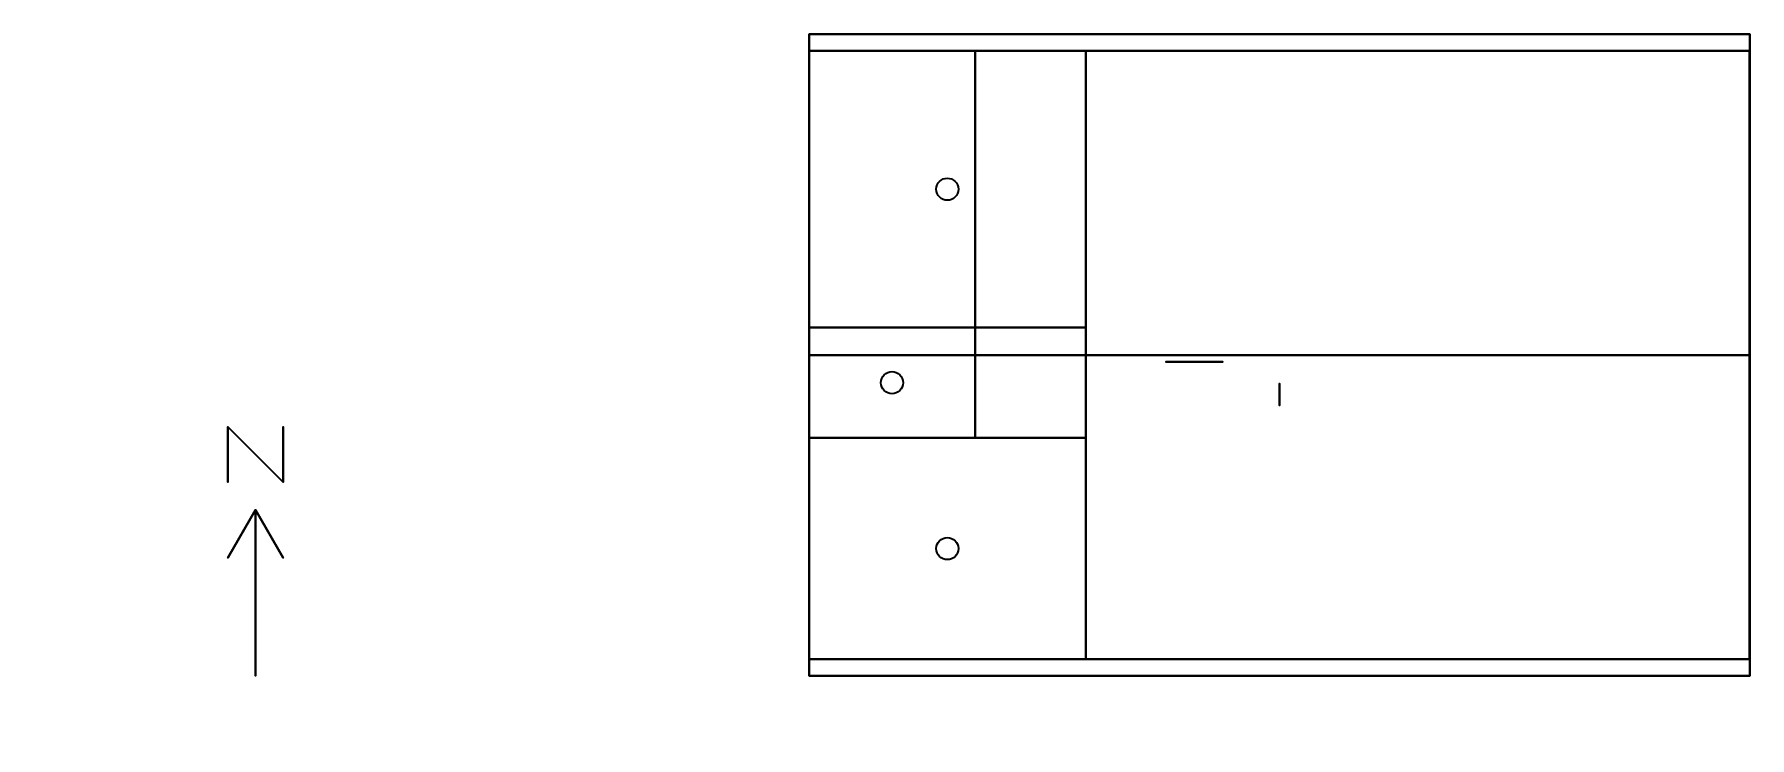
# Model space of a CAD drawing. Header units: metres. Extents: x -22.5 to 8.5, y -6.8 to 5.9.
import ezdxf

# ---------------------------------------------------------------- set-up
doc = ezdxf.new("R2010")
doc.units = ezdxf.units.M

msp = doc.modelspace()

# ---------------------------------------------------------------- linework, layer by layer
at = {"layer": '1', "color": 3}
for points in [[(-19, -1.175, 0.1), (-19, -1.175), (-19, -2.175), (-19, -2.175, 0.1)], [(-19, -1.175, 0.1), (-19, -1.175), (-18, -2.175), (-18, -2.175, 0.1)], [(-18, -1.175, 0.1), (-18, -1.175), (-18, -2.175), (-18, -2.175, 0.1)], [(-18.5, -2.675, 0.1), (-18.5, -2.675), (-19, -3.54103), (-19, -3.54103, 0.1)], [(-18.5, -2.675, 0.1), (-18.5, -2.675), (-18.5, -5.675), (-18.5, -5.675, 0.1)], [(-18.5, -2.675, 0.1), (-18.5, -2.675), (-18, -3.54103), (-18, -3.54103, 0.1)]]:
    msp.add_3dface(points, dxfattribs=at)
at = {"layer": 'BLOCK1_ZONE1', "color": 10}
msp.add_circle((-7, -0.376, 0.9), 0.2, dxfattribs=at)
msp.add_circle((-7, -0.376, 0.9), 0.2, dxfattribs=at)
at = {"layer": 'BLOCK1_ZONE1', "color": 43}
for points in [[(-5.5, 0.6229, 3.5), (-5.5, 0.6229), (-8.5, 0.6229), (-8.5, 0.6229, 3.5)], [(-8.5, 0.6229, 3.5), (-8.5, 0.6229), (-8.5, -1.375), (-8.5, -1.375, 3.5)], [(-5.5, -1.375, 3.5), (-5.5, -1.375), (-5.5, 0.6229), (-5.5, 0.6229, 3.5)], [(-8.5, -1.375, 3.5), (-8.5, -1.375), (-5.5, -1.375), (-5.5, -1.375, 3.5)]]:
    msp.add_3dface(points, dxfattribs=at)
at = {"layer": 'BLOCK1_ZONE1', "color": 8}
msp.add_3dface([(-8.5, -1.375), (-8.5, 0.6229), (-5.5, 0.6229), (-5.5, -1.375)], dxfattribs=at)
at = {"layer": 'BLOCK1_ZONE1', "color": 15}
msp.add_3dface([(-5.5, -1.375, 3.5), (-5.5, 0.6229, 3.5), (-8.5, 0.6229, 3.5), (-8.5, -1.375, 3.5)], dxfattribs=at)
at = {"layer": 'BLOCK1_ZONE1', "color": 143}
msp.add_3dface([(0, -0.39, 0.95), (0, -0.39, 0.47), (0, -0.79, 0.47), (0, -0.79, 0.95)], dxfattribs=at)
at = {"layer": 'BLOCK1_ZONE2', "color": 10}
msp.add_circle((-6, -3.375, 0.9), 0.2, dxfattribs=at)
msp.add_circle((-6, -3.375, 0.9), 0.2, dxfattribs=at)
at = {"layer": 'BLOCK1_ZONE2', "color": 143}
msp.add_3dface([(-2.05, 0, 0.95), (-2.05, 0, 0.47), (-1.02, 0, 0.47), (-1.02, 0, 0.95)], dxfattribs=at)
at = {"layer": 'BLOCK1_ZONE2', "color": 43}
for points in [[(-5.5, -1.375, 3.5), (-5.5, -1.375), (-8.5, -1.375), (-8.5, -1.375, 3.5)], [(-8.5, -1.375, 3.5), (-8.5, -1.375), (-8.5, -5.375), (-8.5, -5.375, 3.5)], [(-3.5, -1.375, 3.5), (-3.5, -1.375), (-5.5, -1.375), (-5.5, -1.375, 3.5)], [(-3.5, -5.375, 3.5), (-3.5, -5.375), (-3.5, -1.375), (-3.5, -1.375, 3.5)], [(-8.5, -5.375, 3.5), (-8.5, -5.375), (-3.5, -5.375), (-3.5, -5.375, 3.5)]]:
    msp.add_3dface(points, dxfattribs=at)
at = {"layer": 'BLOCK1_ZONE2', "color": 8}
msp.add_3dface([(-8.5, -5.375), (-8.5, -1.375), (-3.5, -1.375), (-3.5, -5.375)], dxfattribs=at)
at = {"layer": 'BLOCK1_ZONE2', "color": 15}
msp.add_3dface([(-3.5, -5.375, 3.5), (-3.5, -1.375, 3.5), (-8.5, -1.375, 3.5), (-8.5, -5.375, 3.5)], dxfattribs=at)
at = {"layer": 'BLOCK1_ZONE3', "color": 10}
msp.add_circle((-6, 3.124, 0.9), 0.2, dxfattribs=at)
msp.add_circle((-6, 3.124, 0.9), 0.2, dxfattribs=at)
at = {"layer": 'BLOCK1_ZONE3', "color": 43}
for points in [[(-3.5, 5.625, 3.5), (-3.5, 5.625), (-8.5, 5.625), (-8.5, 5.625, 3.5)], [(-8.5, 5.625, 3.5), (-8.5, 5.625), (-8.5, 0.6229), (-8.5, 0.6229, 3.5)], [(-3.5, -1.375, 3.5), (-3.5, -1.375), (-3.5, 5.625), (-3.5, 5.625, 3.5)], [(-8.5, 0.6229, 3.5), (-8.5, 0.6229), (-5.5, 0.6229), (-5.5, 0.6229, 3.5)], [(-5.5, 0.6229, 3.5), (-5.5, 0.6229), (-5.5, -1.375), (-5.5, -1.375, 3.5)], [(-5.5, -1.375, 3.5), (-5.5, -1.375), (-3.5, -1.375), (-3.5, -1.375, 3.5)]]:
    msp.add_3dface(points, dxfattribs=at)
at = {"layer": 'BLOCK1_ZONE3', "color": 8}
for points in [[(-8.5, 0.6229), (-8.5, 5.625), (-3.5, 5.625), (-3.5, 0.6229)], [(-5.5, -1.375), (-5.5, 0.6229), (-3.5, 0.6229), (-3.5, -1.375)]]:
    msp.add_3dface(points, dxfattribs=at)
at = {"layer": 'BLOCK1_ZONE3', "color": 15}
for points in [[(-5.5, 0.6229, 3.5), (-5.5, 5.625, 3.5), (-8.5, 5.625, 3.5), (-8.5, 0.6229, 3.5)], [(-3.5, -1.375, 3.5), (-3.5, 5.625, 3.5), (-5.5, 5.625, 3.5), (-5.5, -1.375, 3.5)]]:
    msp.add_3dface(points, dxfattribs=at)
at = {"layer": 'BLOCK1_ZONE3', "color": 143}
msp.add_3dface([(-1.02, 0, 0.95), (-1.02, 0, 0.47), (-2.05, 0, 0.47), (-2.05, 0, 0.95)], dxfattribs=at)
at = {"layer": 'Building Shading', "color": 195}
for points in [[(-8.5, 0.125, 14.3493), (-8.5, 5.925, 11.00067), (-8.5, -5.675, 11.00067)], [(-8.5, -5.675, 11.00067), (-8.5, 5.925, 11.00067), (-8.5, 0.125, 14.3493)], [(8.49943, 0.125, 14.3493), (8.49943, 5.925, 11.00067), (-8.5, 5.925, 11.00067), (-8.5, 0.125, 14.3493)], [(-8.5, 0.125, 14.3493), (-8.5, 5.925, 11.00067), (8.49943, 5.925, 11.00067), (8.49943, 0.125, 14.3493)], [(-8.5, -5.675, 11.00067), (-8.5, 5.925, 11.00067), (8.49943, 5.925, 11.00067), (8.49943, -5.675, 11.00067)], [(8.49943, -5.675, 11.00067), (8.49943, 5.925, 11.00067), (-8.5, 5.925, 11.00067), (-8.5, -5.675, 11.00067)], [(8.49943, 0.125, 14.3493), (8.49943, -5.675, 11.00067), (8.49943, 5.925, 11.00067)], [(8.49943, 5.925, 11.00067), (8.49943, -5.675, 11.00067), (8.49943, 0.125, 14.3493)], [(8.49943, -5.375, 11.00067), (8.49943, 5.625, 11.00067), (-8.5, 5.625, 11.00067), (-8.5, -5.375, 11.00067)], [(-8.5, -5.375, 11.00067), (-8.5, 5.625, 11.00067), (8.49943, 5.625, 11.00067), (8.49943, -5.375, 11.00067)], [(8.49943, 5.625, 11.00067), (8.49943, 5.625, 3.5), (-8.5, 5.625, 3.5), (-8.5, 5.625, 11.00067)], [(-8.5, 5.625, 11.00067), (-8.5, 5.625, 3.5), (8.49943, 5.625, 3.5), (8.49943, 5.625, 11.00067)], [(-8.5, 5.625, 11.00067), (-8.5, 5.625, 3.5), (-8.5, -5.375, 3.5), (-8.5, -5.375, 11.00067)], [(-8.5, -5.375, 11.00067), (-8.5, -5.375, 3.5), (-8.5, 5.625, 3.5), (-8.5, 5.625, 11.00067)], [(-8.5, -5.375, 3.5), (-8.5, 5.625, 3.5), (8.49943, 5.625, 3.5), (8.49943, -5.375, 3.5)], [(8.49943, -5.375, 3.5), (8.49943, 5.625, 3.5), (-8.5, 5.625, 3.5), (-8.5, -5.375, 3.5)], [(8.49571, -5.375), (8.49571, 5.625), (-8.5, 5.625), (-8.5, -5.375)], [(-8.5, -5.375), (-8.5, 5.625), (8.49571, 5.625), (8.49571, -5.375)], [(-8.5, -5.375, -1.5), (-8.5, 5.625, -1.5), (8.49571, 5.625, -1.5), (8.49571, -5.375, -1.5)], [(8.49571, -5.375, -1.5), (8.49571, 5.625, -1.5), (-8.5, 5.625, -1.5), (-8.5, -5.375, -1.5)], [(8.49571, 5.625), (8.49571, 5.625, -1.5), (-8.5, 5.625, -1.5), (-8.5, 5.625)], [(-8.5, 5.625), (-8.5, 5.625, -1.5), (8.49571, 5.625, -1.5), (8.49571, 5.625)], [(-8.5, 5.625), (-8.5, 5.625, -1.5), (-8.5, -5.375, -1.5), (-8.5, -5.375)], [(-8.5, -5.375), (-8.5, -5.375, -1.5), (-8.5, 5.625, -1.5), (-8.5, 5.625)], [(8.49571, -5.375, 3.5), (8.49571, 5.625, 3.5), (-3.5, 5.625, 3.5), (-3.5, -5.375, 3.5)], [(-3.5, -5.375, 3.5), (-3.5, 5.625, 3.5), (8.49571, 5.625, 3.5), (8.49571, -5.375, 3.5)], [(8.49571, 5.625, 3.5), (8.49571, 5.625), (-3.5, 5.625), (-3.5, 5.625, 3.5)], [(-3.5, 5.625, 3.5), (-3.5, 5.625), (8.49571, 5.625), (8.49571, 5.625, 3.5)], [(-3.5, -5.375), (-3.5, 5.625), (8.49571, 5.625), (8.49571, -5.375)], [(8.49571, -5.375), (8.49571, 5.625), (-3.5, 5.625), (-3.5, -5.375)], [(-3.5, 5.625, 3.5), (-3.5, 5.625), (-3.5, -5.375), (-3.5, -5.375, 3.5)], [(-3.5, -5.375, 3.5), (-3.5, -5.375), (-3.5, 5.625), (-3.5, 5.625, 3.5)], [(8.49571, -5.375, 3.5), (8.49571, -5.375), (8.49571, 5.625), (8.49571, 5.625, 3.5)], [(8.49571, 5.625, 3.5), (8.49571, 5.625), (8.49571, -5.375), (8.49571, -5.375, 3.5)], [(8.49571, -5.375), (8.49571, -5.375, -1.5), (8.49571, 5.625, -1.5), (8.49571, 5.625)], [(8.49571, 5.625), (8.49571, 5.625, -1.5), (8.49571, -5.375, -1.5), (8.49571, -5.375)], [(8.49943, -5.375, 11.00067), (8.49943, -5.375, 3.5), (8.49943, 5.625, 3.5), (8.49943, 5.625, 11.00067)], [(8.49943, 5.625, 11.00067), (8.49943, 5.625, 3.5), (8.49943, -5.375, 3.5), (8.49943, -5.375, 11.00067)], [(-8.5, 0.125, 14.3493), (-8.5, -5.675, 11.00067), (8.49943, -5.675, 11.00067), (8.49943, 0.125, 14.3493)], [(8.49943, 0.125, 14.3493), (8.49943, -5.675, 11.00067), (-8.5, -5.675, 11.00067), (-8.5, 0.125, 14.3493)], [(-8.5, -5.375, 11.00067), (-8.5, -5.375, 3.5), (8.49943, -5.375, 3.5), (8.49943, -5.375, 11.00067)], [(8.49943, -5.375, 11.00067), (8.49943, -5.375, 3.5), (-8.5, -5.375, 3.5), (-8.5, -5.375, 11.00067)], [(-8.5, -5.375), (-8.5, -5.375, -1.5), (8.49571, -5.375, -1.5), (8.49571, -5.375)], [(8.49571, -5.375), (8.49571, -5.375, -1.5), (-8.5, -5.375, -1.5), (-8.5, -5.375)], [(-3.5, -5.375, 3.5), (-3.5, -5.375), (8.49571, -5.375), (8.49571, -5.375, 3.5)], [(8.49571, -5.375, 3.5), (8.49571, -5.375), (-3.5, -5.375), (-3.5, -5.375, 3.5)]]:
    msp.add_3dface(points, dxfattribs=at)

doc.saveas('drawing.dxf')
